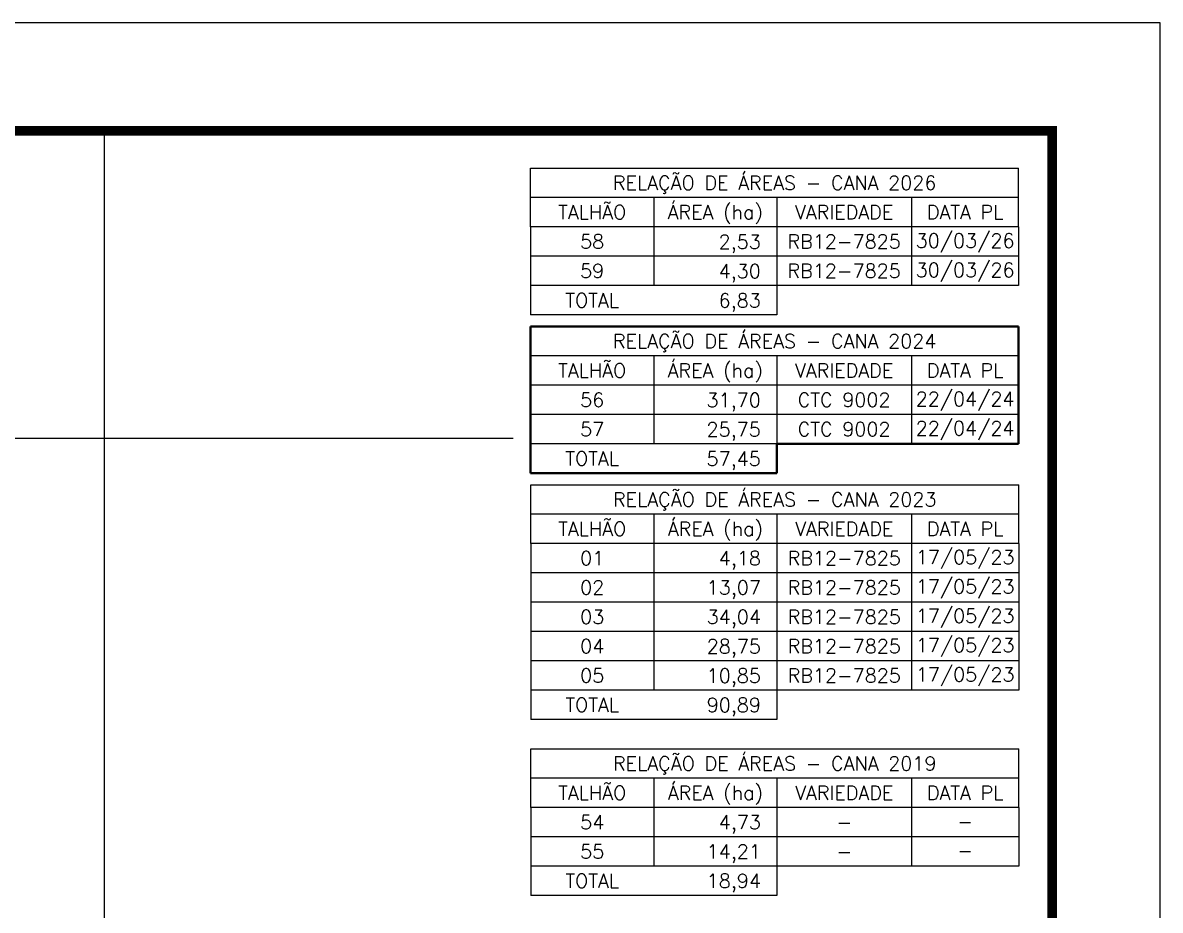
# Model space of a CAD drawing. Header units: inches. Extents: x 733315 to 736465, y 7815622 to 7820077.
# Drawn here: x 734887 to 736465, y 7818845 to 7820077 of the extents above; entities that cross this region are included whole.
import ezdxf
from ezdxf.enums import TextEntityAlignment as Align

# ---------------------------------------------------------------- set-up
doc = ezdxf.new("R2010")
doc.units = ezdxf.units.IN
doc.header["$MEASUREMENT"] = 0
doc.linetypes.add('LIN0', pattern=[0])
for name, color, linetype in [('MALHA', 8, 'Continuous'), ('MARGEM', 5, 'Continuous'), ('QUADRO_DE_AREAS_CANA_2026', 7, 'Continuous'), ('QUADRO_DE_AREAS_CANA_ANTIGA', 7, 'Continuous')]:
    doc.layers.add(name, color=color, linetype=linetype)
doc.styles.add('Simplex', font='simplex.shx')

msp = doc.modelspace()

# ---------------------------------------------------------------- linework, layer by layer
at = {"layer": 'MALHA', "color": 8, "elevation": 626.6}
for points in [[(735000, 7819926.6), (735000, 7818191.7)], [(734103.7, 7819500), (735567.5, 7819500)]]:
    msp.add_lwpolyline(points, dxfattribs=at)
at = {"layer": 'MARGEM', "color": 174, "linetype": 'LIN0', "elevation": 626.6, "flags": 128}
msp.add_lwpolyline([(736465.1, 7815621.6), (736465.1, 7820076.6), (733315.1, 7820076.6), (733315.1, 7815621.6)], close=True, dxfattribs=at)
at = {"layer": 'MARGEM', "color": 174, "linetype": 'LIN0', "const_width": 13.6, "elevation": 626.6, "flags": 128}
msp.add_lwpolyline([(736315.1, 7816123.2), (736315.1, 7819926.6), (733465.1, 7819926.6), (733465.1, 7816123.2)], close=True, dxfattribs=at)
at = {"layer": 'QUADRO_DE_AREAS_CANA_2026', "color": 174, "linetype": 'ByBlock'}
for p, q in [((735591.7, 7819793.2, 626.6), (735591.7, 7819874.6, 626.6)), ((735591.7, 7819874.6, 626.6), (736268.7, 7819874.6, 626.6)), ((736268.7, 7819793.2, 626.6), (736268.7, 7819874.6, 626.6)), ((735591.7, 7819793.2, 626.6), (735591.7, 7819671.1, 626.6)), ((736268.7, 7819793.2, 626.6), (736268.7, 7819711.8, 626.6)), ((735933.2, 7819711.8, 626.6), (735933.2, 7819671.1, 626.6)), ((736268.7, 7819711.8, 626.6), (735933.2, 7819711.8, 626.6)), ((735933.2, 7819671.1, 626.6), (735591.7, 7819671.1, 626.6))]:
    msp.add_line(p, q, dxfattribs=at)
at = {"layer": 'QUADRO_DE_AREAS_CANA_2026', "linetype": 'Continuous'}
for p, q in [((736268.7, 7819833.9, 626.6), (735591.7, 7819833.9, 626.6)), ((735762.5, 7819833.9, 626.6), (735762.5, 7819711.8, 626.6)), ((735933.2, 7819833.9, 626.6), (735933.2, 7819711.8, 626.6)), ((736120, 7819833.9, 626.6), (736120, 7819711.8, 626.6)), ((736268.7, 7819793.2, 626.6), (735591.7, 7819793.2, 626.6)), ((736268.7, 7819752.5, 626.6), (735591.7, 7819752.5, 626.6)), ((735933.2, 7819711.8, 626.6), (735591.7, 7819711.8, 626.6))]:
    msp.add_line(p, q, dxfattribs=at)
at = {"layer": 'QUADRO_DE_AREAS_CANA_ANTIGA', "color": 174, "linetype": 'ByBlock', "lineweight": 40}
for p, q in [((735591.7, 7819573.6, 626.6), (735591.7, 7819655, 626.6)), ((735591.7, 7819655, 626.6), (736268.7, 7819655, 626.6)), ((736268.7, 7819573.6, 626.6), (736268.7, 7819655, 626.6)), ((735591.7, 7819573.6, 626.6), (735591.7, 7819492.1, 626.6)), ((736268.7, 7819573.6, 626.6), (736268.7, 7819492.1, 626.6)), ((735591.7, 7819492.1, 626.6), (735591.7, 7819451.4, 626.6)), ((735933.2, 7819492.1, 626.6), (735933.2, 7819451.4, 626.6)), ((736268.7, 7819492.1, 626.6), (735933.2, 7819492.1, 626.6)), ((735933.2, 7819451.4, 626.6), (735591.7, 7819451.4, 626.6))]:
    msp.add_line(p, q, dxfattribs=at)
at = {"layer": 'QUADRO_DE_AREAS_CANA_ANTIGA', "linetype": 'Continuous'}
for p, q in [((736268.7, 7819614.3, 626.6), (735591.7, 7819614.3, 626.6)), ((735762.5, 7819614.3, 626.6), (735762.5, 7819492.1, 626.6)), ((735933.2, 7819614.3, 626.6), (735933.2, 7819492.1, 626.6)), ((736120, 7819614.3, 626.6), (736120, 7819492.1, 626.6)), ((736268.7, 7819573.6, 626.6), (735591.7, 7819573.6, 626.6)), ((736268.7, 7819532.8, 626.6), (735591.7, 7819532.8, 626.6)), ((735933.2, 7819492.1, 626.6), (735591.7, 7819492.1, 626.6)), ((736268.9, 7819394.6, 626.6), (735591.8, 7819394.6, 626.6)), ((735762.6, 7819394.6, 626.6), (735762.6, 7819150.3, 626.6)), ((735933.4, 7819394.6, 626.6), (735933.4, 7819150.3, 626.6)), ((736120.2, 7819394.6, 626.6), (736120.2, 7819150.3, 626.6)), ((736268.9, 7819353.9, 626.6), (735591.8, 7819353.9, 626.6)), ((736268.9, 7819313.2, 626.6), (735591.8, 7819313.2, 626.6)), ((736268.9, 7819272.5, 626.6), (735591.8, 7819272.5, 626.6)), ((736268.9, 7819231.8, 626.6), (735591.8, 7819231.8, 626.6)), ((736268.9, 7819191, 626.6), (735591.8, 7819191, 626.6)), ((735933.4, 7819150.3, 626.6), (735591.8, 7819150.3, 626.6)), ((736268.9, 7819028.2, 626.6), (735591.8, 7819028.2, 626.6)), ((735762.6, 7819028.2, 626.6), (735762.6, 7818906.1, 626.6)), ((735933.4, 7819028.2, 626.6), (735933.4, 7818906.1, 626.6)), ((736120.2, 7819028.2, 626.6), (736120.2, 7818906.1, 626.6)), ((736268.9, 7818987.5, 626.6), (735591.8, 7818987.5, 626.6)), ((736268.9, 7818946.8, 626.6), (735591.8, 7818946.8, 626.6)), ((735933.4, 7818906.1, 626.6), (735591.8, 7818906.1, 626.6))]:
    msp.add_line(p, q, dxfattribs=at)
at = {"layer": 'QUADRO_DE_AREAS_CANA_ANTIGA', "color": 174, "linetype": 'ByBlock'}
for p, q in [((735591.8, 7819353.9, 626.6), (735591.8, 7819435.3, 626.6)), ((735591.8, 7819435.3, 626.6), (736268.9, 7819435.3, 626.6)), ((736268.9, 7819353.9, 626.6), (736268.9, 7819435.3, 626.6)), ((735591.8, 7819353.9, 626.6), (735591.8, 7819109.6, 626.6)), ((736268.9, 7819353.9, 626.6), (736268.9, 7819150.3, 626.6)), ((735933.4, 7819150.3, 626.6), (735933.4, 7819109.6, 626.6)), ((736268.9, 7819150.3, 626.6), (735933.4, 7819150.3, 626.6)), ((735933.4, 7819109.6, 626.6), (735591.8, 7819109.6, 626.6)), ((735591.8, 7818987.5, 626.6), (735591.8, 7819068.9, 626.6)), ((735591.8, 7819068.9, 626.6), (736268.9, 7819068.9, 626.6)), ((736268.9, 7818987.5, 626.6), (736268.9, 7819068.9, 626.6)), ((735591.8, 7818987.5, 626.6), (735591.8, 7818865.4, 626.6)), ((736268.9, 7818987.5, 626.6), (736268.9, 7818906.1, 626.6)), ((735933.4, 7818906.1, 626.6), (735933.4, 7818865.4, 626.6)), ((736268.9, 7818906.1, 626.6), (735933.4, 7818906.1, 626.6)), ((735933.4, 7818865.4, 626.6), (735591.8, 7818865.4, 626.6))]:
    msp.add_line(p, q, dxfattribs=at)

# ---------------------------------------------------------------- texts
at = {"layer": 'QUADRO_DE_AREAS_CANA_2026', "linetype": 'Continuous', "style": 'Simplex'}
for s, p in [('RELAÇÃO DE ÁREAS - CANA 2026', (735930.2, 7819854.3, 626.6)), ('TALHÃO', (735677.1, 7819813.6, 626.6)), ('ÁREA (ha)', (735847.8, 7819813.6, 626.6)), ('VARIEDADE', (736026.6, 7819813.6, 626.6)), ('DATA PL', (736194.4, 7819813.6, 626.6)), ('58', (735677.1, 7819772.9, 626.6)), ('RB12-7825', (736026.6, 7819772.9, 626.6)), ('30/03/26', (736194.4, 7819774.2, 626.6)), ('30/03/26', (736194.4, 7819733.5, 626.6)), ('59', (735677.1, 7819732.2, 626.6)), ('RB12-7825', (736026.6, 7819732.2, 626.6)), ('TOTAL', (735677.1, 7819691.4, 626.6))]:
    msp.add_text(s, height=19.5, dxfattribs=at).set_placement(p, align=Align.MIDDLE_CENTER)
for s, p in [('2,53', (735911, 7819763, 626.6)), ('4,30', (735911, 7819722.3, 626.6)), ('6,83', (735911, 7819681.6, 626.6))]:
    msp.add_text(s, height=19.5, dxfattribs=at).set_placement(p, align=Align.RIGHT)
at = {"layer": 'QUADRO_DE_AREAS_CANA_ANTIGA', "linetype": 'Continuous', "style": 'Simplex'}
for s, p in [('RELAÇÃO DE ÁREAS - CANA 2024', (735930.2, 7819634.6, 626.6)), ('TALHÃO', (735677.1, 7819593.9, 626.6)), ('ÁREA (ha)', (735847.8, 7819593.9, 626.6)), ('VARIEDADE', (736026.6, 7819593.9, 626.6)), ('DATA PL', (736194.4, 7819593.9, 626.6)), ('56', (735677.1, 7819553.2, 626.6)), ('CTC 9002', (736026.6, 7819553.2, 626.6)), ('22/04/24', (736194.4, 7819554.5, 626.6)), ('22/04/24', (736194.4, 7819513.8, 626.6)), ('57', (735677.1, 7819512.5, 626.6)), ('CTC 9002', (736026.6, 7819512.5, 626.6)), ('TOTAL', (735677.1, 7819471.8, 626.6)), ('RELAÇÃO DE ÁREAS - CANA 2023', (735930.3, 7819415, 626.6)), ('TALHÃO', (735677.2, 7819374.2, 626.6)), ('ÁREA (ha)', (735848, 7819374.2, 626.6)), ('VARIEDADE', (736026.8, 7819374.2, 626.6)), ('DATA PL', (736194.5, 7819374.2, 626.6)), ('01', (735677.2, 7819333.5, 626.6)), ('RB12-7825', (736026.8, 7819333.5, 626.6)), ('17/05/23', (736194.5, 7819334.9, 626.6)), ('17/05/23', (736194.5, 7819294.1, 626.6)), ('02', (735677.2, 7819292.8, 626.6)), ('RB12-7825', (736026.8, 7819292.8, 626.6)), ('03', (735677.2, 7819252.1, 626.6)), ('RB12-7825', (736026.8, 7819252.1, 626.6)), ('17/05/23', (736194.5, 7819253.4, 626.6)), ('17/05/23', (736194.5, 7819212.7, 626.6)), ('04', (735677.2, 7819211.4, 626.6)), ('RB12-7825', (736026.8, 7819211.4, 626.6)), ('05', (735677.2, 7819170.7, 626.6)), ('RB12-7825', (736026.8, 7819170.7, 626.6)), ('17/05/23', (736194.5, 7819172, 626.6)), ('TOTAL', (735677.2, 7819130, 626.6)), ('RELAÇÃO DE ÁREAS - CANA 2019', (735930.3, 7819048.6, 626.6)), ('TALHÃO', (735677.2, 7819007.8, 626.6)), ('ÁREA (ha)', (735848, 7819007.8, 626.6)), ('VARIEDADE', (736026.8, 7819007.8, 626.6)), ('DATA PL', (736194.5, 7819007.8, 626.6)), ('54', (735677.2, 7818967.1, 626.6)), ('-', (736026.8, 7818967.1, 626.6)), ('-', (736194.5, 7818968.4, 626.6)), ('55', (735677.2, 7818926.4, 626.6)), ('-', (736194.5, 7818927.7, 626.6)), ('-', (736026.8, 7818926.4, 626.6)), ('TOTAL', (735677.2, 7818885.7, 626.6))]:
    msp.add_text(s, height=19.5, dxfattribs=at).set_placement(p, align=Align.MIDDLE_CENTER)
for s, p in [('31,70', (735911, 7819543.3, 626.6)), ('25,75', (735911, 7819502.6, 626.6)), ('57,45', (735911, 7819461.9, 626.6)), ('4,18', (735911.2, 7819323.7, 626.6)), ('13,07', (735911.2, 7819283, 626.6)), ('34,04', (735911.2, 7819242.3, 626.6)), ('28,75', (735911.2, 7819201.5, 626.6)), ('10,85', (735911.2, 7819160.8, 626.6)), ('90,89', (735911.2, 7819120.1, 626.6)), ('4,73', (735911.2, 7818957.3, 626.6)), ('14,21', (735911.2, 7818916.6, 626.6)), ('18,94', (735911.2, 7818875.9, 626.6))]:
    msp.add_text(s, height=19.5, dxfattribs=at).set_placement(p, align=Align.RIGHT)

doc.saveas('drawing.dxf')
